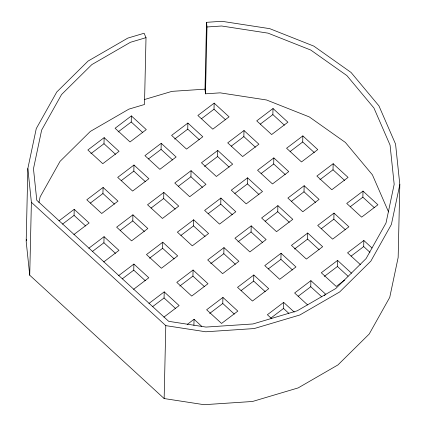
<?xml version="1.0" encoding="UTF-8"?>
<svg xmlns="http://www.w3.org/2000/svg" width="426" height="426" viewBox="0 0 426 426"><rect width="100%" height="100%" fill="white"/><g stroke="black" fill="none" stroke-linecap="round" stroke-linejoin="round"><path stroke-width="0.64" d="M38.952 202.488L40.129 196.908L60.034 161.379L90.317 131.437L128.913 109.125L144.494 104.492L146.011 37.653L144.1 33.249L127.827 38.09L88.022 61.099L56.791 91.973L36.263 128.615L27.839 168.52L26.183 241.441L29.729 275.212L164.143 398.55L204.102 404.7L252.511 401.484L298.173 387.91L337.978 364.901L369.209 334.027L389.737 297.385L398.161 257.48L399.817 184.559L395.568 144.105L378.932 105.866L351.051 72.441L313.813 46.109L269.764 28.664L221.898 21.3L206.514 22.322L204.997 89.162L205.486 93.821L220.141 92.847L266.548 99.988L309.265 116.9L345.374 142.438L372.415 174.846L388.544 211.93M29.729 275.212L31.386 202.291L27.839 168.52M85.626 225.977L74.071 215.375L74.209 209.299L58.985 220.849M115.542 154.324L103.992 143.722L104.13 137.646L87.852 149.995L102.772 163.685L119.051 151.336L104.13 137.646M114.487 204.123L102.932 193.521L103.071 187.445L86.797 199.794L101.718 213.49L117.997 201.141L103.071 187.445M115.467 253.363L103.917 242.761L104.05 236.686L88.826 248.236M142.779 132.587L131.229 121.985L131.368 115.909L115.089 128.258L130.01 141.949L146.288 129.605L131.368 115.909M144.329 231.51L132.779 220.908L132.917 214.832L116.639 227.18L131.565 240.871L147.838 228.528L132.917 214.832M145.388 181.71L133.833 171.108L133.972 165.032L117.698 177.381L132.619 191.072L148.892 178.723L133.972 165.032M145.314 280.745L133.759 270.148L133.897 264.072L118.673 275.622M172.626 159.974L161.071 149.372L161.209 143.296L144.936 155.644L159.856 169.335L176.13 156.986L161.209 143.296M175.23 209.097L163.68 198.495L163.818 192.419L147.54 204.768L162.46 218.458L178.739 206.109L163.818 192.419M174.175 258.896L162.62 248.294L162.759 242.218L146.485 254.567L161.406 268.258L177.685 255.909L162.759 242.218M175.618 308.557L164.069 297.96L164.207 291.885L148.978 303.434M164.143 398.55L165.794 325.634L31.386 202.291M199.304 139.733L187.749 129.137L187.887 123.055L171.609 135.404L186.535 149.1L202.808 136.751L187.887 123.055M202.467 187.36L190.917 176.758L191.056 170.682L174.777 183.031L189.698 196.721L205.976 184.373L191.056 170.682M205.076 236.478L193.521 225.881L193.66 219.805L177.386 232.149L192.307 245.845L208.58 233.496L193.66 219.805M204.485 286.709L192.93 276.107L193.069 270.031L176.795 282.379L191.716 296.07L207.989 283.721L193.069 270.031M193.91 325.347L194.048 319.266L187.227 324.447M205.486 93.821L207.004 26.976L206.514 22.322M225.562 119.812L214.012 109.21L214.15 103.135L197.872 115.483L212.792 129.174L229.071 116.831L214.15 103.135M229.145 167.12L217.595 156.518L217.734 150.442L201.455 162.791L216.376 176.486L232.655 164.138L217.734 150.442M232.314 214.747L220.759 204.145L220.897 198.069L204.624 210.417L219.544 224.108L235.818 211.759L220.897 198.069M234.327 314.095L222.777 303.493L222.915 297.417L206.637 309.766L221.557 323.456L237.836 311.108L222.915 297.417M235.386 264.29L223.831 253.694L223.97 247.618L207.696 259.961L222.617 273.657L238.89 261.308L223.97 247.618M255.408 147.199L243.853 136.597L243.991 130.521L227.713 142.87L242.639 156.56L258.912 144.212L243.991 130.521M258.992 194.506L247.437 183.904L247.575 177.828L231.297 190.177L246.223 203.868L262.496 191.524L247.575 177.828M262.624 242.559L251.068 231.957L251.207 225.881L234.934 238.23L249.854 251.92L266.128 239.572L251.207 225.881M265.228 291.677L253.678 281.08L253.816 274.999L237.538 287.348L252.458 301.044L268.737 288.695L253.816 274.999M284.419 125.191L272.864 114.589L273.002 108.513L256.729 120.862L271.65 134.552L287.923 122.203L273.002 108.513M285.25 174.585L273.7 163.983L273.838 157.908L257.56 170.256L272.48 183.947L288.759 171.598L273.838 157.908M289.302 222.319L277.747 211.717L277.885 205.641L261.607 217.99L276.533 231.68L292.806 219.337L277.885 205.641M292.465 269.946L280.915 259.343L281.053 253.268L264.775 265.611L279.696 279.307L295.974 266.958L281.053 253.268M288.817 313.323L283.519 308.461L283.657 302.385L267.384 314.734L271.713 318.712M314.26 152.577L302.71 141.975L302.849 135.899L286.57 148.248L301.491 161.939L317.769 149.59L302.849 135.899M315.56 202.398L304.01 191.796L304.143 185.72L287.87 198.069L302.79 211.759L319.069 199.411L304.143 185.72M319.143 249.705L307.593 239.103L307.726 233.027L291.453 245.376L306.374 259.067L322.652 246.718L307.726 233.027M321.827 296.885L310.756 286.73L310.895 280.649L294.622 292.997L307.615 304.925M344.57 180.39L333.02 169.788L333.159 163.712L316.88 176.06L331.801 189.751L348.079 177.402L333.159 163.712M345.406 229.784L333.851 219.182L333.989 213.106L317.711 225.455L332.637 239.146L348.91 226.797L333.989 213.106M348.026 276.208L337.435 266.49L337.573 260.414L321.295 272.762L336.22 286.453L344.618 280.079M374.417 207.776L362.861 197.174L363 191.098L346.727 203.442L361.647 217.138L377.921 204.789L363 191.098M369.954 252.309L363.697 246.569L363.831 240.493L347.557 252.836L360.556 264.764M26.321 240.796L26.593 239.503M399.817 184.559L391.387 224.465L370.86 261.106L339.634 291.98L299.829 314.995L254.168 328.568L205.753 331.779L165.794 325.634M118.103 131.943L131.229 121.985M90.866 153.679L103.992 143.722M62.521 224.14L74.071 215.375M148.472 158.93L161.071 149.372M174.623 139.094L187.749 129.137M201.407 118.774L214.012 109.21M90.333 203.085L102.932 193.521M121.234 180.667L133.833 171.108M73.906 234.54L89.13 222.99L74.209 209.299M92.362 251.521L103.917 242.761M178.313 186.316L190.917 176.758M204.469 166.475L217.595 156.518M231.254 146.155L243.853 136.597M260.265 124.147L272.864 114.589M120.18 230.466L132.779 220.908M151.076 208.053L163.68 198.495M103.747 261.926L118.976 250.376L104.05 236.686M122.209 278.908L133.759 270.148M208.16 213.703L220.759 204.145M234.838 193.463L247.437 183.904M261.095 173.542L273.7 163.983M290.106 151.534L302.71 141.975M149.494 258.252L162.62 248.294M180.922 235.44L193.521 225.881M133.594 289.313L148.818 277.763L133.897 264.072M152.519 306.72L164.069 297.96M179.804 286.064L192.93 276.107M237.942 241.915L251.068 231.957M265.148 221.28L277.747 211.717M291.405 201.354L304.01 191.796M319.894 179.745L333.02 169.788M210.705 263.651L223.831 253.694M163.904 317.125L179.128 305.575L164.207 291.885M209.651 313.451L222.777 303.493M268.311 268.902L280.915 259.343M294.467 249.061L307.593 239.103M321.252 228.741L333.851 219.182M350.263 206.732L362.861 197.174M241.073 290.638L253.678 281.08M298.157 296.288L310.756 286.73M324.308 276.447L337.435 266.49M351.093 256.127L363.697 246.569M270.92 318.025L283.519 308.461M324.245 295.537L325.815 294.345L310.895 280.649M146.011 37.653L130.431 42.286L91.835 64.598L61.552 94.54L41.647 130.068L33.473 168.765L36.785 200.279L168.712 321.337L205.998 327.077L252.943 323.962L297.226 310.799L335.821 288.487L366.104 258.545L386.009 223.011L394.178 184.32L390.062 145.09L373.932 108.007L346.892 75.594L310.783 50.06L268.066 33.148L221.653 26.002L207.004 26.976M144.483 99.53L171.971 91.356L204.997 89.162M363.831 240.493L372.015 248.001M337.573 260.414L351.53 273.22M283.657 302.385L294.249 312.104M194.048 319.266L201.754 326.337"/></g></svg>
